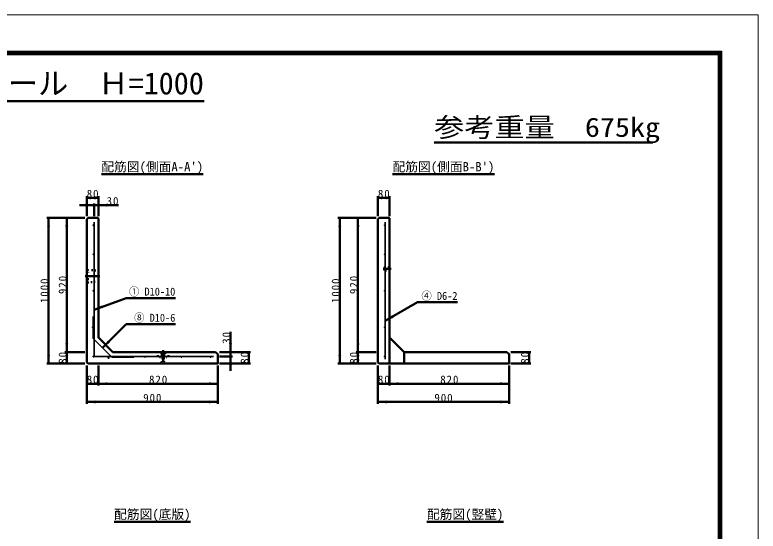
# Model space of a CAD drawing. Units: millimetres, scale not verified, with parts at other scales. Extents: x -2102 to 2102, y -1485 to 1485.
# Drawn here: x 61 to 2102, y 68 to 1485 of the extents above; entities that cross this region are included whole.
import ezdxf
from ezdxf.enums import TextEntityAlignment as Align

# ---------------------------------------------------------------- set-up
doc = ezdxf.new("R2010")
doc.units = ezdxf.units.MM
doc.header["$LTSCALE"] = 5
doc.linetypes.add('DOTTED', pattern=[1.75, 0.25, -1.5])
doc.linetypes.add('LONG_DASHED_DOTTED', pattern=[15.25, 12, -1.5, 0.25, -1.5])
doc.layers.add('0-0_V-nasSTD', color=7, linetype='Continuous', lineweight=50)
doc.layers.add('0-1_0', color=7, linetype='Continuous', lineweight=100)
doc.styles.add('ＭＳ ゴシック', font='')
doc.styles.get('ＭＳ ゴシック').set_extended_font_data('MS Gothic')

msp = doc.modelspace()

# ---------------------------------------------------------------- linework, layer by layer
at = {"layer": '0-0_V-nasSTD'}
for p, q in [((-580.608, 1248.465), (580.608, 1248.465)), ((298.141, 1047.726), (578.141, 1047.726)), ((1098.141, 1047.726), (1378.141, 1047.726)), ((258.141, 987.726), (258.141, 932.726)), ((258.141, 982.726), (290.141, 982.726)), ((290.141, 987.726), (290.141, 932.726)), ((1058.141, 987.726), (1058.141, 932.726)), ((1058.141, 982.726), (1090.141, 982.726)), ((1090.141, 987.726), (1090.141, 932.726)), ((238.141, 962.726), (278.141, 962.726)), ((278.141, 967.726), (278.141, 932.726)), ((278.141, 962.726), (290.141, 962.726)), ((290.141, 962.726), (345.141, 962.726)), ((253.141, 927.726), (148.141, 927.726)), ((153.141, 927.726), (153.141, 527.726)), ((261.741, 927.726), (258.141, 924.126)), ((258.141, 924.126), (258.141, 531.326)), ((288.141, 927.726), (261.741, 927.726)), ((1053.141, 927.726), (948.141, 927.726)), ((953.141, 927.726), (953.141, 527.726)), ((1061.741, 927.726), (1058.141, 924.126)), ((1058.141, 924.126), (1058.141, 531.326)), ((1088.141, 927.726), (1061.741, 927.726)), ((1090.141, 925.726), (1090.141, 527.726)), ((278.141, 675.726), (366.632, 707.934)), ((366.632, 707.934), (501.632, 707.934)), ((301.656, 571.241), (366.632, 636.217)), ((366.632, 636.217), (501.632, 636.217)), ((653.141, 559.726), (653.141, 614.726)), ((1090.141, 599.726), (1130.141, 559.726)), ((253.141, 559.726), (198.141, 559.726)), ((203.141, 559.726), (203.141, 527.726)), ((330.141, 559.726), (612.141, 559.726)), ((612.141, 559.726), (618.141, 553.726)), ((708.141, 559.726), (623.141, 559.726)), ((653.141, 559.726), (653.141, 547.726)), ((703.141, 559.726), (703.141, 527.726)), ((1053.141, 559.726), (998.141, 559.726)), ((1003.141, 559.726), (1003.141, 527.726)), ((1130.141, 559.726), (1412.141, 559.726)), ((1130.141, 527.726), (1130.141, 559.726)), ((1412.141, 559.726), (1418.141, 553.726)), ((1478.141, 559.726), (1423.141, 559.726)), ((1473.141, 559.726), (1473.141, 527.726)), ((258.141, 531.326), (261.741, 527.726)), ((658.141, 547.726), (623.141, 547.726)), ((653.141, 547.726), (653.141, 507.726)), ((1058.141, 531.326), (1061.741, 527.726)), ((253.141, 527.726), (148.141, 527.726)), ((258.141, 417.726), (258.141, 522.726)), ((290.141, 467.726), (290.141, 522.726)), ((618.141, 417.726), (618.141, 522.726)), ((708.141, 527.726), (623.141, 527.726)), ((1053.141, 527.726), (948.141, 527.726)), ((1058.141, 417.726), (1058.141, 522.726)), ((1090.141, 467.726), (1090.141, 522.726)), ((1418.141, 417.726), (1418.141, 522.726)), ((1478.141, 527.726), (1423.141, 527.726)), ((290.141, 472.726), (258.141, 472.726)), ((1090.141, 472.726), (1058.141, 472.726)), ((618.141, 422.726), (258.141, 422.726)), ((1418.141, 422.726), (1058.141, 422.726)), ((333.141, 93.926), (543.141, 93.926)), ((1192.541, 93.926), (1402.541, 93.926))]:
    msp.add_line(p, q, dxfattribs=at)
at = {"layer": '0-0_V-nasSTD', "lineweight": 35}
for p, q in [((1078.141, 915.726), (1078.141, 539.726)), ((276.141, 656.756), (276.141, 596.756)), ((276.141, 596.756), (327.17, 545.726)), ((327.17, 545.726), (387.17, 545.726))]:
    msp.add_line(p, q, dxfattribs=at)
at = {"layer": '0-0_V-nasSTD', "linetype": 'DOTTED'}
for p, q in [((290.141, 792.726), (290.141, 822.726)), ((258.141, 788.326), (258.141, 747.126)), ((290.141, 782.726), (262.141, 784.726)), ((1076.141, 783.726), (1076.141, 791.726)), ((1076.141, 791.726), (1090.141, 791.726)), ((1090.141, 783.726), (1076.141, 783.726)), ((262.141, 750.726), (258.141, 747.126)), ((262.141, 750.726), (290.141, 752.726)), ((463.141, 555.726), (473.141, 555.726)), ((463.141, 555.726), (463.141, 552.926)), ((463.141, 552.926), (465.341, 551.726)), ((463.141, 552.926), (473.141, 552.926)), ((465.341, 551.726), (465.341, 531.726)), ((465.341, 551.726), (470.941, 551.726)), ((470.941, 551.726), (473.141, 552.926)), ((470.941, 551.726), (470.941, 531.726)), ((473.141, 555.726), (473.141, 552.926)), ((461.141, 529.726), (465.341, 531.726)), ((465.341, 531.726), (470.941, 531.726)), ((470.941, 531.726), (475.141, 529.726)), ((461.141, 529.726), (461.141, 528.526)), ((461.141, 529.726), (475.141, 529.726)), ((461.141, 528.526), (475.141, 528.526)), ((475.141, 529.726), (475.141, 528.526))]:
    msp.add_line(p, q, dxfattribs=at)
at = {"layer": '0-0_V-nasSTD', "linetype": 'LONG_DASHED_DOTTED'}
for p, q in [((1072.141, 787.726), (1094.141, 787.726)), ((294.141, 767.726), (254.141, 767.726)), ((468.141, 564.726), (468.141, 534.726))]:
    msp.add_line(p, q, dxfattribs=at)
at = {"layer": '0-0_V-nasSTD', "lineweight": 18}
for points in [[(-2102.5, -1485), (-2102.5, 1485), (2102.5, 1485), (2102.5, -1485)], [(-2002.5, -1385), (-2002.5, 1385), (2002.5, 1385), (2002.5, -1385)]]:
    msp.add_lwpolyline(points, close=True, dxfattribs=at)
at = {"layer": '0-0_V-nasSTD', "lineweight": 100}
msp.add_lwpolyline([(1997.5, -1380), (1997.5, 1380), (-1997.5, 1380)], dxfattribs=at)
at = {"layer": '0-0_V-nasSTD'}
for points in [[(203.141, 927.726), (203.141, 559.726), (203.141, 527.726)], [(290.141, 925.726), (290.141, 599.726), (330.141, 559.726)], [(1003.141, 927.726), (1003.141, 559.726), (1003.141, 527.726)], [(1078.141, 645.127), (1166.632, 696.217), (1276.632, 696.217)], [(261.741, 527.726), (618.141, 527.726), (618.141, 553.726)], [(1061.741, 527.726), (1418.141, 527.726), (1418.141, 553.726)], [(618.141, 472.726), (290.141, 472.726), (258.141, 472.726)], [(1418.141, 472.726), (1090.141, 472.726), (1058.141, 472.726)]]:
    msp.add_lwpolyline(points, dxfattribs=at)
at = {"layer": '0-0_V-nasSTD', "lineweight": 35}
msp.add_lwpolyline([(278.141, 915.726), (278.141, 547.726), (606.141, 547.726)], dxfattribs=at)
at = {"layer": '0-0_V-nasSTD', "linetype": 'DOTTED'}
msp.add_lwpolyline([(262.141, 750.726), (262.141, 784.726), (258.141, 788.326)], dxfattribs=at)
at = {"layer": '0-0_V-nasSTD', "lineweight": 35}
for centre in [(276.941, 907.726), (1076.941, 907.726), (276.941, 827.726), (1076.941, 827.726), (276.941, 727.726), (1076.941, 727.726), (274.941, 627.726), (1076.941, 627.726), (276.941, 547.726), (318.141, 543.726), (418.141, 546.526), (518.141, 546.526), (598.141, 546.526), (1076.941, 547.726)]:
    msp.add_circle(centre, 1.2, dxfattribs=at)
at = {"layer": '0-0_V-nasSTD'}
for centre in [(288.141, 925.726), (1088.141, 925.726)]:
    msp.add_arc(centre, 2, 0, 90, dxfattribs=at)
at = {"layer": '0-0_V-nasSTD', "linetype": 'DOTTED'}
msp.add_arc((468.141, 559.726), 17.2, 180, 0, dxfattribs=at)
at = {"layer": '0-0_V-nasSTD'}
for points in [[(258.141, 982.726), (282.141, 982.726), (282.141, 986.726)], [(258.141, 982.726), (282.141, 978.726), (282.141, 982.726)], [(266.141, 982.726), (266.141, 986.726), (290.141, 982.726)], [(266.141, 978.726), (266.141, 982.726), (290.141, 982.726)], [(1058.141, 982.726), (1082.141, 982.726), (1082.141, 986.726)], [(1058.141, 982.726), (1082.141, 978.726), (1082.141, 982.726)], [(1066.141, 982.726), (1066.141, 986.726), (1090.141, 982.726)], [(1066.141, 978.726), (1066.141, 982.726), (1090.141, 982.726)], [(254.141, 962.726), (254.141, 966.726), (278.141, 962.726)], [(254.141, 958.726), (254.141, 962.726), (278.141, 962.726)], [(290.141, 962.726), (314.141, 962.726), (314.141, 966.726)], [(290.141, 962.726), (314.141, 958.726), (314.141, 962.726)], [(149.141, 903.726), (153.141, 903.726), (153.141, 927.726)], [(153.141, 903.726), (153.141, 927.726), (157.141, 903.726)], [(199.141, 903.726), (203.141, 903.726), (203.141, 927.726)], [(203.141, 903.726), (203.141, 927.726), (207.141, 903.726)], [(949.141, 903.726), (953.141, 903.726), (953.141, 927.726)], [(953.141, 903.726), (953.141, 927.726), (957.141, 903.726)], [(999.141, 903.726), (1003.141, 903.726), (1003.141, 927.726)], [(1003.141, 903.726), (1003.141, 927.726), (1007.141, 903.726)], [(278.141, 675.726), (299.326, 687.694), (300.694, 683.935)], [(278.141, 675.726), (300.694, 683.935), (302.062, 680.176)], [(1078.141, 645.127), (1096.926, 660.591), (1098.926, 657.127)], [(1078.141, 645.127), (1098.926, 657.127), (1100.926, 653.663)], [(199.141, 583.726), (203.141, 559.726), (203.141, 583.726)], [(203.141, 559.726), (203.141, 583.726), (207.141, 583.726)], [(301.656, 571.241), (315.798, 591.04), (318.626, 588.212)], [(301.656, 571.241), (318.626, 588.212), (321.455, 585.383)], [(649.141, 583.726), (653.141, 559.726), (653.141, 583.726)], [(653.141, 559.726), (653.141, 583.726), (657.141, 583.726)], [(999.141, 583.726), (1003.141, 559.726), (1003.141, 583.726)], [(1003.141, 559.726), (1003.141, 583.726), (1007.141, 583.726)], [(149.141, 551.726), (153.141, 527.726), (153.141, 551.726)], [(153.141, 527.726), (153.141, 551.726), (157.141, 551.726)], [(199.141, 535.726), (203.141, 535.726), (203.141, 559.726)], [(199.141, 551.726), (203.141, 527.726), (203.141, 551.726)], [(203.141, 535.726), (203.141, 559.726), (207.141, 535.726)], [(203.141, 527.726), (203.141, 551.726), (207.141, 551.726)], [(699.141, 535.726), (703.141, 535.726), (703.141, 559.726)], [(699.141, 551.726), (703.141, 527.726), (703.141, 551.726)], [(703.141, 535.726), (703.141, 559.726), (707.141, 535.726)], [(703.141, 527.726), (703.141, 551.726), (707.141, 551.726)], [(949.141, 551.726), (953.141, 527.726), (953.141, 551.726)], [(953.141, 527.726), (953.141, 551.726), (957.141, 551.726)], [(999.141, 535.726), (1003.141, 535.726), (1003.141, 559.726)], [(999.141, 551.726), (1003.141, 527.726), (1003.141, 551.726)], [(1003.141, 535.726), (1003.141, 559.726), (1007.141, 535.726)], [(1003.141, 527.726), (1003.141, 551.726), (1007.141, 551.726)], [(1469.141, 535.726), (1473.141, 535.726), (1473.141, 559.726)], [(1469.141, 551.726), (1473.141, 527.726), (1473.141, 551.726)], [(1473.141, 535.726), (1473.141, 559.726), (1477.141, 535.726)], [(1473.141, 527.726), (1473.141, 551.726), (1477.141, 551.726)], [(649.141, 523.726), (653.141, 523.726), (653.141, 547.726)], [(653.141, 523.726), (653.141, 547.726), (657.141, 523.726)], [(258.141, 472.726), (282.141, 472.726), (282.141, 476.726)], [(258.141, 472.726), (282.141, 468.726), (282.141, 472.726)], [(266.141, 472.726), (266.141, 476.726), (290.141, 472.726)], [(266.141, 468.726), (266.141, 472.726), (290.141, 472.726)], [(290.141, 472.726), (314.141, 472.726), (314.141, 476.726)], [(290.141, 472.726), (314.141, 468.726), (314.141, 472.726)], [(594.141, 472.726), (594.141, 476.726), (618.141, 472.726)], [(594.141, 468.726), (594.141, 472.726), (618.141, 472.726)], [(1058.141, 472.726), (1082.141, 472.726), (1082.141, 476.726)], [(1058.141, 472.726), (1082.141, 468.726), (1082.141, 472.726)], [(1066.141, 472.726), (1066.141, 476.726), (1090.141, 472.726)], [(1066.141, 468.726), (1066.141, 472.726), (1090.141, 472.726)], [(1090.141, 472.726), (1114.141, 472.726), (1114.141, 476.726)], [(1090.141, 472.726), (1114.141, 468.726), (1114.141, 472.726)], [(1394.141, 472.726), (1394.141, 476.726), (1418.141, 472.726)], [(1394.141, 468.726), (1394.141, 472.726), (1418.141, 472.726)], [(258.141, 422.726), (282.141, 422.726), (282.141, 426.726)], [(258.141, 422.726), (282.141, 418.726), (282.141, 422.726)], [(594.141, 422.726), (594.141, 426.726), (618.141, 422.726)], [(594.141, 418.726), (594.141, 422.726), (618.141, 422.726)], [(1058.141, 422.726), (1082.141, 422.726), (1082.141, 426.726)], [(1058.141, 422.726), (1082.141, 418.726), (1082.141, 422.726)], [(1394.141, 422.726), (1394.141, 426.726), (1418.141, 422.726)], [(1394.141, 418.726), (1394.141, 422.726), (1418.141, 422.726)]]:
    msp.add_solid(points, dxfattribs=at)
at = {"layer": '0-1_0', "lineweight": 50}
msp.add_line((1212.469, 1134.328), (1813.669, 1134.328), dxfattribs=at)

# ---------------------------------------------------------------- texts
at = {"layer": '0-0_V-nasSTD', "style": 'ＭＳ ゴシック'}
for s, height, p in [('1ｓｔタッチウォール  Ｈ=1000', 60.81, (-580.608, 1248.465)), ("配筋図(側面A-A')", 25.66, (298.141, 1047.726)), ("配筋図(側面B-B')", 25.66, (1098.141, 1047.726)), ('配筋図(底版)', 25.66, (333.141, 93.926)), ('配筋図(竪壁)', 25.66, (1192.541, 93.926))]:
    msp.add_text(s, height=height, dxfattribs=at).set_placement(p, align=Align.BOTTOM_LEFT)
for s, height, width, p in [('参考重量\u3000675kg', 52.79, 1.15, (1212.469, 1134.328)), ('① D10-10', 21.85, 0.95, (374.203, 707.934)), ('④ D6-2', 21.85, 0.95, (1177.52, 696.217)), ('⑧ D10-6', 21.85, 0.95, (388.362, 636.217))]:
    msp.add_text(s, height=height, dxfattribs=dict(at, width=width)).set_placement(p, align=Align.BOTTOM_LEFT)
at = {"layer": '0-0_V-nasSTD', "char_height": 21.99, "attachment_point": 7, "style": 'ＭＳ ゴシック'}
for s, insert in [('\\T1.17;80', (257.891, 982.726)), ('\\T1.17;80', (1057.891, 982.726)), ('\\T1.17;30', (312.641, 962.726)), ('\\T1.17;80', (257.891, 472.726)), ('\\T1.17;820', (429.141, 472.726)), ('\\T1.17;80', (1057.891, 472.726)), ('\\T1.17;820', (1229.141, 472.726)), ('\\T1.17;900', (413.141, 422.726)), ('\\T1.17;900', (1213.141, 422.726))]:
    msp.add_mtext(s, dxfattribs=dict(at, insert=insert))
at = {"layer": '0-0_V-nasSTD', "char_height": 21.99, "attachment_point": 7, "rotation": 90, "style": 'ＭＳ ゴシック'}
for s, insert in [('\\T1.17;1000', (153.141, 693.976)), ('\\T1.17;920', (203.141, 718.726)), ('\\T1.17;1000', (953.141, 693.976)), ('\\T1.17;920', (1003.141, 718.726)), ('\\T1.17;30', (653.141, 582.226)), ('\\T1.17;80', (203.141, 527.476)), ('\\T1.17;80', (703.141, 527.476)), ('\\T1.17;80', (1003.141, 527.476)), ('\\T1.17;80', (1473.141, 527.476))]:
    msp.add_mtext(s, dxfattribs=dict(at, insert=insert))

doc.saveas('drawing.dxf')
